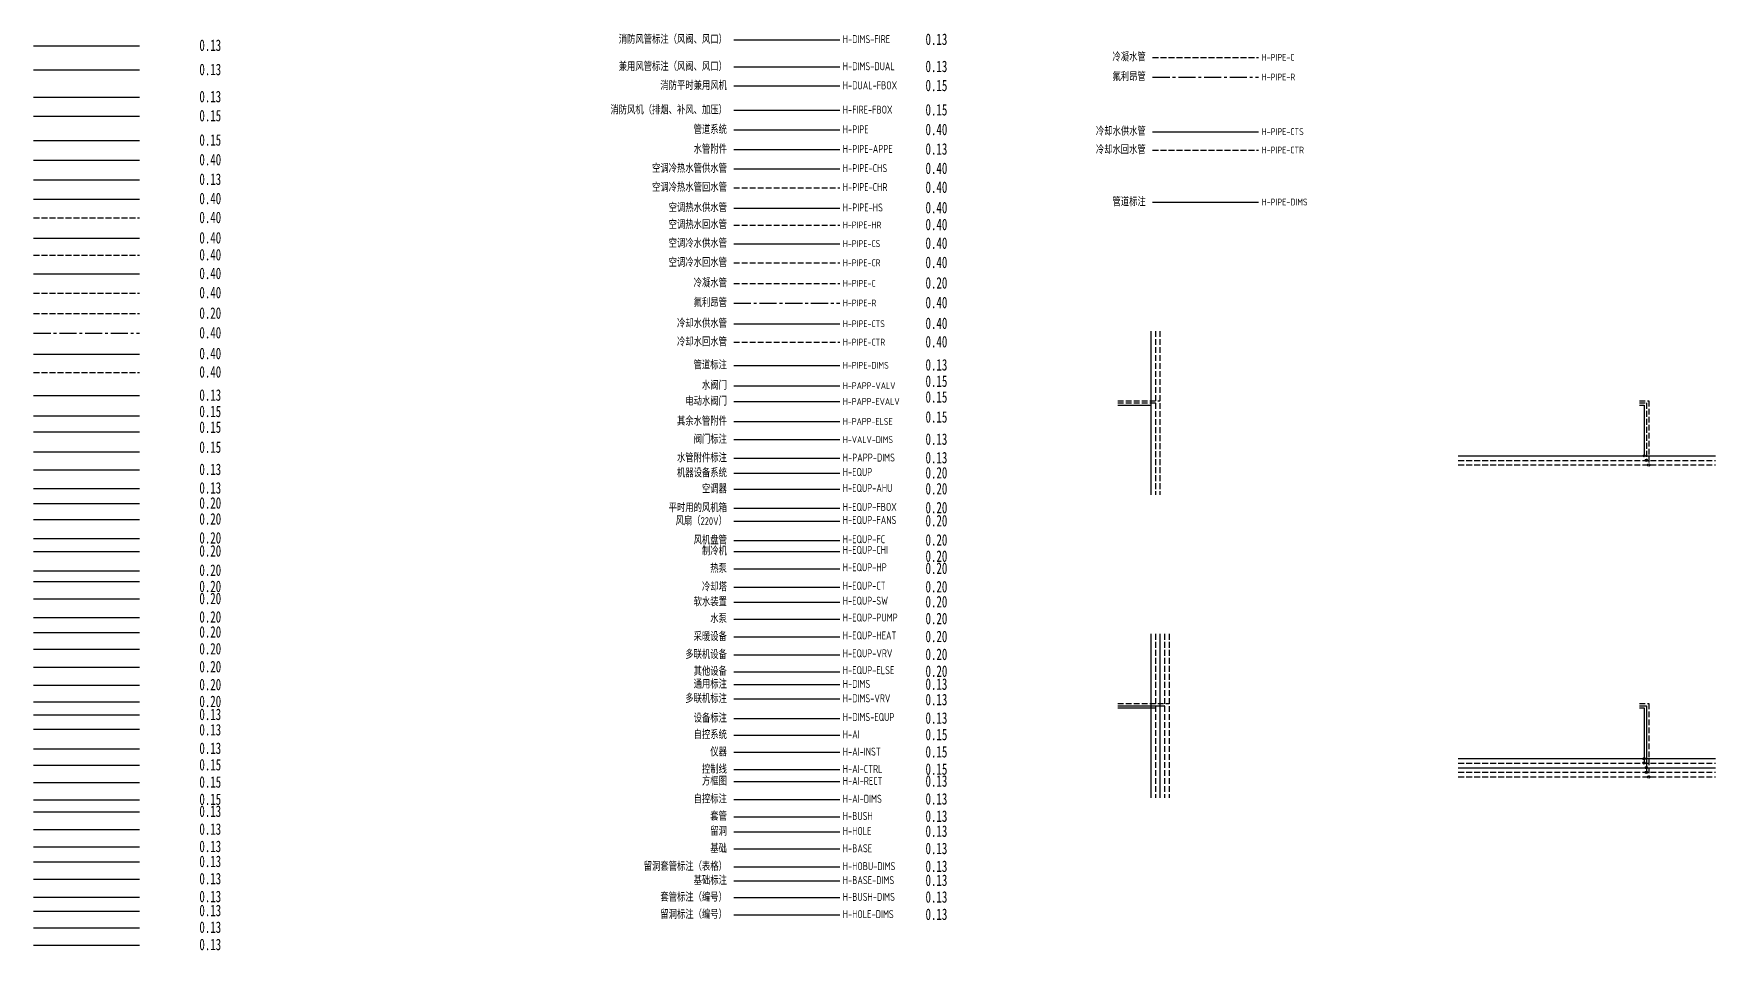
# Model space of a CAD drawing. Extents: x -671963 to 2381076, y -56129 to 1796010.
# Drawn here: x 116701 to 190268, y 28388 to 68468 of the extents above; entities that cross this region are included whole.
import ezdxf
from ezdxf.enums import TextEntityAlignment as Align

# ---------------------------------------------------------------- set-up
doc = ezdxf.new("R2010")
doc.units = 0
doc.header["$LTSCALE"] = 1000
for name, pattern in [('CENTER2', [1.125, 0.75, -0.125, 0.125, -0.125]), ('DASH', [0.35, 0.25, -0.1]), ('HIDDEN', [9.525, 6.35, -3.175])]:
    doc.linetypes.add(name, pattern=pattern)
for name, color, linetype in [('H-AI', 6, 'CONTINUOUS'), ('H-AI-CTRL', 6, 'HIDDEN'), ('H-AI-DIMS', 7, 'CONTINUOUS'), ('H-AI-INST', 6, 'CONTINUOUS'), ('H-AI-RECT', 7, 'CONTINUOUS'), ('H-BASE', 7, 'CONTINUOUS'), ('H-BASE-DIMS', 7, 'CONTINUOUS'), ('H-BUSH', 7, 'CONTINUOUS'), ('H-BUSH-DIMS', 7, 'CONTINUOUS'), ('H-DIMS', 7, 'CONTINUOUS'), ('H-DIMS-DUAL', 7, 'CONTINUOUS'), ('H-DIMS-DUCT', 7, 'CONTINUOUS'), ('H-DIMS-EQUP', 7, 'CONTINUOUS'), ('H-DIMS-FIRE', 7, 'CONTINUOUS'), ('H-DIMS-VRV', 7, 'CONTINUOUS'), ('H-DUAL-FBOX', 131, 'CONTINUOUS'), ('H-EQUP', 4, 'CONTINUOUS'), ('H-EQUP-AHU', 4, 'CONTINUOUS'), ('H-EQUP-CHI', 4, 'CONTINUOUS'), ('H-EQUP-CT', 4, 'CONTINUOUS'), ('H-EQUP-ELSE', 4, 'CONTINUOUS'), ('H-EQUP-FANS', 4, 'CONTINUOUS'), ('H-EQUP-FBOX', 4, 'CONTINUOUS'), ('H-EQUP-FC', 4, 'CONTINUOUS'), ('H-EQUP-HEAT', 4, 'CONTINUOUS'), ('H-EQUP-HP', 4, 'CONTINUOUS'), ('H-EQUP-PUMP', 4, 'CONTINUOUS'), ('H-EQUP-SW', 4, 'CONTINUOUS'), ('H-EQUP-VRV', 4, 'CONTINUOUS'), ('H-FIRE-FBOX', 161, 'CONTINUOUS'), ('H-HOBU-DIMS', 7, 'CONTINUOUS'), ('H-HOLE', 7, 'CONTINUOUS'), ('h-hole-dims', 7, 'CONTINUOUS'), ('H-PAPP-DIMS', 7, 'CONTINUOUS'), ('H-PAPP-ELSE', 3, 'CONTINUOUS'), ('h-papp-evalv', 3, 'CONTINUOUS'), ('h-papp-valv', 3, 'CONTINUOUS'), ('H-PIPE', 1, 'CONTINUOUS'), ('H-PIPE-APPE', 7, 'CONTINUOUS'), ('H-PIPE-C', 4, 'DASH'), ('H-PIPE-CHR', 1, 'DASH'), ('H-PIPE-CHS', 1, 'CONTINUOUS'), ('H-PIPE-CR', 1, 'DASH'), ('H-PIPE-CS', 1, 'CONTINUOUS'), ('H-PIPE-CTR', 1, 'DASH'), ('H-PIPE-CTS', 1, 'CONTINUOUS'), ('H-PIPE-DIMS', 7, 'CONTINUOUS'), ('H-PIPE-HR', 1, 'DASH'), ('H-PIPE-HS', 1, 'CONTINUOUS'), ('H-PIPE-R', 1, 'CENTER2'), ('H-VALV-DIMS', 7, 'CONTINUOUS')]:
    doc.layers.add(name, color=color, linetype=linetype)
doc.styles.add('TH-STYLE1', font='Stfangso_0.ttf', dxfattribs={"width": 0.7})
doc.styles.add('TH-STYLE3', font='tssdeng.shx', dxfattribs={"width": 0.8, "bigfont": 'tssdchn.shx'})

msp = doc.modelspace()

# ---------------------------------------------------------------- linework, layer by layer
at = {"layer": 'H-AI'}
for p, q in [((147327.8869, 37801.8521), (151962.881, 37801.8521)), ((116701.3536, 36481.5744), (121336.3476, 36481.5744))]:
    msp.add_line(p, q, dxfattribs=at)
at = {"layer": 'H-AI-CTRL'}
for p, q in [((147327.8869, 36290.4163), (151962.881, 36290.4163)), ((116701.3536, 34970.1387), (121336.3476, 34970.1387))]:
    msp.add_line(p, q, dxfattribs=at)
at = {"layer": 'H-AI-DIMS'}
for p, q in [((147327.8869, 34987.0777), (151962.881, 34987.0777)), ((116701.3536, 33666.8), (121336.3476, 33666.8))]:
    msp.add_line(p, q, dxfattribs=at)
at = {"layer": 'H-AI-INST'}
for p, q in [((147327.8869, 37046.1363), (151962.881, 37046.1363)), ((116701.3536, 35725.8587), (121336.3476, 35725.8587))]:
    msp.add_line(p, q, dxfattribs=at)
at = {"layer": 'H-AI-RECT'}
for p, q in [((147327.8869, 35767.9851), (151962.881, 35767.9851)), ((116701.3536, 34447.7075), (121336.3476, 34447.7075))]:
    msp.add_line(p, q, dxfattribs=at)
at = {"layer": 'H-BASE'}
for p, q in [((147327.8869, 32820.6843), (151962.881, 32820.6843)), ((116701.3536, 31500.4067), (121336.3476, 31500.4067))]:
    msp.add_line(p, q, dxfattribs=at)
at = {"layer": 'H-BASE-DIMS'}
for p, q in [((147327.8869, 31427.7508), (151962.881, 31427.7508)), ((116701.3536, 30107.4731), (121336.3476, 30107.4731))]:
    msp.add_line(p, q, dxfattribs=at)
at = {"layer": 'H-BUSH'}
for p, q in [((147327.8869, 34231.3577), (151962.881, 34231.3577)), ((116701.3536, 32911.0801), (121336.3476, 32911.0801))]:
    msp.add_line(p, q, dxfattribs=at)
at = {"layer": 'H-BUSH-DIMS'}
for p, q in [((147327.8869, 30697.2224), (151962.881, 30697.2224)), ((116701.3536, 29376.9448), (121336.3476, 29376.9448))]:
    msp.add_line(p, q, dxfattribs=at)
at = {"layer": 'H-DIMS'}
for p, q in [((147327.8869, 40009.9788), (151962.881, 40009.9788)), ((116701.3536, 38689.7011), (121336.3476, 38689.7011))]:
    msp.add_line(p, q, dxfattribs=at)
at = {"layer": 'H-DIMS-DUAL'}
for p, q in [((147327.8869, 67014.0138), (151962.881, 67014.0138)), ((116701.3536, 65693.7362), (121336.3476, 65693.7362))]:
    msp.add_line(p, q, dxfattribs=at)
at = {"layer": 'H-DIMS-DUCT'}
msp.add_line((116701.3536, 67938.1051), (121336.3476, 67938.1051), dxfattribs=at)
at = {"layer": 'H-DIMS-EQUP'}
for p, q in [((147327.8869, 38522.5642), (151962.881, 38522.5642)), ((116701.3536, 37202.2866), (121336.3476, 37202.2866))]:
    msp.add_line(p, q, dxfattribs=at)
at = {"layer": 'H-DIMS-FIRE'}
for p, q in [((147327.8869, 68199.7174), (151962.881, 68199.7174)), ((116701.3536, 66879.4398), (121336.3476, 66879.4398))]:
    msp.add_line(p, q, dxfattribs=at)
at = {"layer": 'H-DIMS-VRV'}
for p, q in [((147327.8869, 39379.0424), (151962.881, 39379.0424)), ((116701.3536, 38058.7647), (121336.3476, 38058.7647))]:
    msp.add_line(p, q, dxfattribs=at)
at = {"layer": 'H-DUAL-FBOX'}
for p, q in [((147327.8869, 66180.2167), (151962.881, 66180.2167)), ((116701.3536, 64859.9391), (121336.3476, 64859.9391))]:
    msp.add_line(p, q, dxfattribs=at)
at = {"layer": 'H-EQUP'}
for p, q in [((147327.8869, 49245.386), (151962.881, 49245.386)), ((116701.3536, 47925.1084), (121336.3476, 47925.1084))]:
    msp.add_line(p, q, dxfattribs=at)
at = {"layer": 'H-EQUP-AHU'}
for p, q in [((147327.8869, 48547.8321), (151962.881, 48547.8321)), ((116701.3536, 47227.5544), (121336.3476, 47227.5544))]:
    msp.add_line(p, q, dxfattribs=at)
at = {"layer": 'H-EQUP-CHI'}
for p, q in [((147327.8869, 45829.807), (151962.881, 45829.807)), ((116701.3536, 44509.5293), (121336.3476, 44509.5293))]:
    msp.add_line(p, q, dxfattribs=at)
at = {"layer": 'H-EQUP-CT'}
for p, q in [((147327.8869, 44264.6422), (151962.881, 44264.6422)), ((116701.3536, 42944.3646), (121336.3476, 42944.3646))]:
    msp.add_line(p, q, dxfattribs=at)
at = {"layer": 'H-EQUP-ELSE'}
for p, q in [((147327.8869, 40570.5073), (151962.881, 40570.5073)), ((116701.3536, 39250.2297), (121336.3476, 39250.2297))]:
    msp.add_line(p, q, dxfattribs=at)
at = {"layer": 'H-EQUP-FANS'}
for p, q in [((147327.8869, 47150.1822), (151962.881, 47150.1822)), ((116701.3536, 45829.9046), (121336.3476, 45829.9046))]:
    msp.add_line(p, q, dxfattribs=at)
at = {"layer": 'H-EQUP-FBOX'}
for p, q in [((147327.8869, 47720.7561), (151962.881, 47720.7561)), ((116701.3536, 46400.4785), (121336.3476, 46400.4785))]:
    msp.add_line(p, q, dxfattribs=at)
at = {"layer": 'H-EQUP-FC'}
for p, q in [((147327.8869, 46308.0444), (151962.881, 46308.0444)), ((116701.3536, 44987.7668), (121336.3476, 44987.7668))]:
    msp.add_line(p, q, dxfattribs=at)
at = {"layer": 'H-EQUP-HEAT'}
for p, q in [((147327.8869, 42089.6386), (151962.881, 42089.6386)), ((116701.3536, 40769.3609), (121336.3476, 40769.3609))]:
    msp.add_line(p, q, dxfattribs=at)
at = {"layer": 'H-EQUP-HP'}
for p, q in [((147327.8869, 45070.2393), (151962.881, 45070.2393)), ((116701.3536, 43749.9616), (121336.3476, 43749.9616))]:
    msp.add_line(p, q, dxfattribs=at)
at = {"layer": 'H-EQUP-PUMP'}
for p, q in [((147327.8869, 42872.2251), (151962.881, 42872.2251)), ((116701.3536, 41551.9475), (121336.3476, 41551.9475))]:
    msp.add_line(p, q, dxfattribs=at)
at = {"layer": 'H-EQUP-SW'}
for p, q in [((147327.8869, 43608.774), (151962.881, 43608.774)), ((116701.3536, 42288.4964), (121336.3476, 42288.4964))]:
    msp.add_line(p, q, dxfattribs=at)
at = {"layer": 'H-EQUP-VRV'}
for p, q in [((147327.8869, 41307.0562), (151962.881, 41307.0562)), ((116701.3536, 39986.7785), (121336.3476, 39986.7785))]:
    msp.add_line(p, q, dxfattribs=at)
at = {"layer": 'H-FIRE-FBOX'}
for p, q in [((147327.8869, 65116.843), (151962.881, 65116.843)), ((116701.3536, 63796.5654), (121336.3476, 63796.5654))]:
    msp.add_line(p, q, dxfattribs=at)
at = {"layer": 'H-HOBU-DIMS'}
for p, q in [((147327.8869, 32039.7769), (151962.881, 32039.7769)), ((116701.3536, 30719.4992), (121336.3476, 30719.4992))]:
    msp.add_line(p, q, dxfattribs=at)
at = {"layer": 'H-HOLE'}
for p, q in [((147327.8869, 33576.4043), (151962.881, 33576.4043)), ((116701.3536, 32256.1267), (121336.3476, 32256.1267))]:
    msp.add_line(p, q, dxfattribs=at)
at = {"layer": 'h-hole-dims'}
for p, q in [((147327.8869, 29941.5024), (151962.881, 29941.5024)), ((116701.3536, 28621.2248), (121336.3476, 28621.2248))]:
    msp.add_line(p, q, dxfattribs=at)
at = {"layer": 'H-PAPP-DIMS'}
for p, q in [((147327.8869, 49905.5722), (151962.881, 49905.5722)), ((116701.3536, 48585.2946), (121336.3476, 48585.2946))]:
    msp.add_line(p, q, dxfattribs=at)
at = {"layer": 'H-PAPP-ELSE'}
for p, q in [((147327.8869, 51508.5696), (151962.881, 51508.5696)), ((116701.3536, 50188.2919), (121336.3476, 50188.2919))]:
    msp.add_line(p, q, dxfattribs=at)
at = {"layer": 'h-papp-evalv'}
for p, q in [((147327.8869, 52381.5263), (151962.881, 52381.5263)), ((116701.3536, 51061.2487), (121336.3476, 51061.2487))]:
    msp.add_line(p, q, dxfattribs=at)
at = {"layer": 'h-papp-valv'}
for p, q in [((147327.8869, 53072.1335), (151962.881, 53072.1335)), ((116701.3536, 51751.8558), (121336.3476, 51751.8558))]:
    msp.add_line(p, q, dxfattribs=at)
at = {"layer": 'H-PIPE'}
for p, q in [((147327.8869, 64257.477), (151962.881, 64257.477)), ((116701.3536, 62937.1993), (121336.3476, 62937.1993))]:
    msp.add_line(p, q, dxfattribs=at)
at = {"layer": 'H-PIPE-APPE'}
for p, q in [((147327.8869, 63401.657), (151962.881, 63401.657)), ((116701.3536, 62081.3793), (121336.3476, 62081.3793))]:
    msp.add_line(p, q, dxfattribs=at)
at = {"layer": 'H-PIPE-C'}
for p, q in [((165650.5877, 67429.0213), (170285.5817, 67429.0213)), ((147327.8869, 57547.9106), (151962.881, 57547.9106)), ((116701.3536, 56227.633), (121336.3476, 56227.633)), ((165971.2641, 55457.6702), (165971.2641, 48300.3146)), ((164128.2953, 52421.2885), (165971.2641, 52421.2885)), ((186951.9055, 52421.2885), (187351.9055, 52421.2885)), ((187351.9055, 52421.2885), (187351.9055, 49610.1032)), ((179023.4852, 49610.1032), (190267.5083, 49610.1032)), ((166371.2641, 42220.9217), (166371.2641, 35063.5661)), ((164128.2953, 39184.5399), (166371.2641, 39184.5399)), ((186951.9055, 39184.5399), (187351.9055, 39184.5399)), ((187351.9055, 39184.5399), (187351.9055, 35973.3547)), ((179023.4852, 35973.3547), (190267.5083, 35973.3547))]:
    msp.add_line(p, q, dxfattribs=at)
at = {"layer": 'H-PIPE-CHR'}
for p, q in [((147327.8869, 61730.1995), (151962.881, 61730.1995)), ((116701.3536, 60409.9218), (121336.3476, 60409.9218)), ((165771.2641, 55457.6702), (165771.2641, 48300.3146)), ((164128.2953, 52321.2885), (165771.2641, 52321.2885)), ((186951.9055, 52321.2885), (187251.9055, 52321.2885)), ((187251.9055, 52321.2885), (187251.9055, 49810.1032)), ((179023.4852, 49810.1032), (190267.5083, 49810.1032))]:
    msp.add_line(p, q, dxfattribs=at)
at = {"layer": 'H-PIPE-CHS'}
for p, q in [((147327.8869, 62558.4886), (151962.881, 62558.4886)), ((116701.3536, 61238.2109), (121336.3476, 61238.2109)), ((165571.2641, 55457.6702), (165571.2641, 48300.3146)), ((164128.2953, 52221.2885), (165571.2641, 52221.2885)), ((186951.9055, 52221.2885), (187151.9055, 52221.2885)), ((187151.9055, 52221.2885), (187151.9055, 50010.1032)), ((179023.4852, 50010.1032), (190267.5083, 50010.1032))]:
    msp.add_line(p, q, dxfattribs=at)
at = {"layer": 'H-PIPE-CR'}
for p, q in [((147327.8869, 58444.9542), (151962.881, 58444.9542)), ((116701.3536, 57124.6765), (121336.3476, 57124.6765)), ((165771.2641, 42220.9217), (165771.2641, 35063.5661)), ((179023.4852, 36573.3547), (190267.5083, 36573.3547))]:
    msp.add_line(p, q, dxfattribs=at)
at = {"layer": 'H-PIPE-CS'}
for p, q in [((147327.8869, 59285.3078), (151962.881, 59285.3078)), ((116701.3536, 57965.0302), (121336.3476, 57965.0302)), ((165571.2641, 42220.9217), (165571.2641, 35063.5661)), ((164128.2953, 38984.5399), (165771.2641, 38984.5399)), ((186951.9055, 38984.5399), (187151.9055, 38984.5399)), ((187151.9055, 38984.5399), (187151.9055, 36573.3547)), ((179023.4852, 36773.3547), (190267.5083, 36773.3547))]:
    msp.add_line(p, q, dxfattribs=at)
at = {"layer": 'H-PIPE-CTR'}
for p, q in [((165650.5877, 63375.5504), (170285.5817, 63375.5504)), ((147327.8869, 54975.9397), (151962.881, 54975.9397)), ((116701.3536, 53655.6621), (121336.3476, 53655.6621))]:
    msp.add_line(p, q, dxfattribs=at)
at = {"layer": 'H-PIPE-CTS'}
for p, q in [((165650.5877, 64181.4808), (170285.5817, 64181.4808)), ((147327.8869, 55781.8701), (151962.881, 55781.8701)), ((116701.3536, 54461.5924), (121336.3476, 54461.5924))]:
    msp.add_line(p, q, dxfattribs=at)
at = {"layer": 'H-PIPE-DIMS'}
for p, q in [((165650.5877, 61101.0248), (170285.5817, 61101.0248)), ((147327.8869, 53964.4141), (151962.881, 53964.4141)), ((116701.3536, 52644.1364), (121336.3476, 52644.1364))]:
    msp.add_line(p, q, dxfattribs=at)
at = {"layer": 'H-PIPE-DIMS', "const_width": 25}
for points in [[(165558.7641, 52221.2885, 1), (165583.7641, 52221.2885, 1)], [(165758.7641, 52321.2885, 1), (165783.7641, 52321.2885, 1)], [(165958.7641, 52421.2885, 1), (165983.7641, 52421.2885, 1)], [(165558.7641, 38984.5399, 1), (165583.7641, 38984.5399, 1)], [(165758.7641, 38984.5399, 1), (165783.7641, 38984.5399, 1)], [(165958.7641, 39084.5399, 1), (165983.7641, 39084.5399, 1)], [(166158.7641, 39084.5399, 1), (166183.7641, 39084.5399, 1)], [(166358.7641, 39184.5399, 1), (166383.7641, 39184.5399, 1)]]:
    msp.add_lwpolyline(points, format="xyb", close=True, dxfattribs=at)
at = {"layer": 'H-PIPE-DIMS'}
for centre in [(187151.9055, 50010.1032), (187251.9055, 49810.1032), (187351.9055, 49610.1032), (187151.9055, 36773.3547), (187151.9055, 36573.3547), (187251.9055, 36373.3547), (187251.9055, 36173.3547), (187351.9055, 35973.3547)]:
    msp.add_circle(centre, 50, dxfattribs=at)
at = {"layer": 'H-PIPE-HR'}
for p, q in [((147327.8869, 60100.9448), (151962.881, 60100.9448)), ((116701.3536, 58780.6672), (121336.3476, 58780.6672)), ((166171.2641, 42220.9217), (166171.2641, 35063.5661)), ((179023.4852, 36173.3547), (190267.5083, 36173.3547))]:
    msp.add_line(p, q, dxfattribs=at)
at = {"layer": 'H-PIPE-HS'}
for p, q in [((147327.8869, 60840.2278), (151962.881, 60840.2278)), ((116701.3536, 59519.9501), (121336.3476, 59519.9501)), ((165971.2641, 42220.9217), (165971.2641, 35063.5661)), ((164128.2953, 39084.5399), (166171.2641, 39084.5399)), ((186951.9055, 39084.5399), (187251.9055, 39084.5399)), ((187251.9055, 39084.5399), (187251.9055, 36173.3547)), ((179023.4852, 36373.3547), (190267.5083, 36373.3547))]:
    msp.add_line(p, q, dxfattribs=at)
at = {"layer": 'H-PIPE-R'}
for p, q in [((165650.5877, 66569.5425), (170285.5817, 66569.5425)), ((147327.8869, 56688.4318), (151962.881, 56688.4318)), ((116701.3536, 55368.1542), (121336.3476, 55368.1542))]:
    msp.add_line(p, q, dxfattribs=at)
at = {"layer": 'H-VALV-DIMS'}
for p, q in [((147327.8869, 50716.7009), (151962.881, 50716.7009)), ((116701.3536, 49396.4232), (121336.3476, 49396.4232))]:
    msp.add_line(p, q, dxfattribs=at)

# ---------------------------------------------------------------- texts
at = {"layer": 'H-AI', "style": 'TH-STYLE3', "width": 0.8}
msp.add_text('自控系统', height=350, dxfattribs=at).set_placement((147028.6709, 37631.1983), align=Align.RIGHT)
msp.add_text('H-AI', height=350, dxfattribs=at).set_placement((152096.1088, 37655.832))
at = {"layer": 'H-AI-CTRL', "style": 'TH-STYLE3', "width": 0.8}
msp.add_text('控制线', height=350, dxfattribs=at).set_placement((147028.6709, 36119.7625), align=Align.RIGHT)
msp.add_text('H-AI-CTRL', height=350, dxfattribs=at).set_placement((152096.1088, 36144.3963))
at = {"layer": 'H-AI-DIMS', "style": 'TH-STYLE3', "width": 0.8}
msp.add_text('自控标注', height=350, dxfattribs=at).set_placement((147028.6709, 34816.4239), align=Align.RIGHT)
msp.add_text('H-AI-DIMS', height=350, dxfattribs=at).set_placement((152096.1088, 34841.0577))
at = {"layer": 'H-AI-INST', "style": 'TH-STYLE3', "width": 0.8}
msp.add_text('仪器', height=350, dxfattribs=at).set_placement((147028.6709, 36875.4825), align=Align.RIGHT)
msp.add_text('H-AI-INST', height=350, dxfattribs=at).set_placement((152096.1088, 36900.1163))
at = {"layer": 'H-AI-RECT', "style": 'TH-STYLE3', "width": 0.8}
msp.add_text('方框图', height=350, dxfattribs=at).set_placement((147028.6709, 35597.3313), align=Align.RIGHT)
msp.add_text('H-AI-RECT', height=350, dxfattribs=at).set_placement((152096.1088, 35621.9651))
at = {"layer": 'H-BASE', "style": 'TH-STYLE3', "width": 0.8}
msp.add_text('基础', height=350, dxfattribs=at).set_placement((147028.6709, 32650.0305), align=Align.RIGHT)
msp.add_text('H-BASE', height=350, dxfattribs=at).set_placement((152096.1088, 32674.6643))
at = {"layer": 'H-BASE-DIMS', "style": 'TH-STYLE3', "width": 0.8}
msp.add_text('基础标注', height=350, dxfattribs=at).set_placement((147028.6709, 31257.097), align=Align.RIGHT)
msp.add_text('H-BASE-DIMS', height=350, dxfattribs=at).set_placement((152096.1088, 31281.7307))
at = {"layer": 'H-BUSH', "style": 'TH-STYLE3', "width": 0.8}
msp.add_text('套管', height=350, dxfattribs=at).set_placement((147028.6709, 34060.7039), align=Align.RIGHT)
msp.add_text('H-BUSH', height=350, dxfattribs=at).set_placement((152096.1088, 34085.3377))
at = {"layer": 'H-BUSH-DIMS', "style": 'TH-STYLE3', "width": 0.8}
msp.add_text('套管标注（编号）', height=350, dxfattribs=at).set_placement((147028.6709, 30526.5686), align=Align.RIGHT)
msp.add_text('H-BUSH-DIMS', height=350, dxfattribs=at).set_placement((152096.1088, 30551.2024))
at = {"layer": 'H-DIMS', "style": 'TH-STYLE3', "width": 0.8}
msp.add_text('通用标注', height=350, dxfattribs=at).set_placement((147028.6709, 39839.325), align=Align.RIGHT)
msp.add_text('H-DIMS', height=350, dxfattribs=at).set_placement((152096.1088, 39863.9587))
at = {"layer": 'H-DIMS', "char_height": 500, "attachment_point": 9, "style": 'TH-STYLE1'}
for s, insert in [('0.13', (156669.657, 67966.4538, 0)), ('0.13', (124904.4239, 67704.8414, 0)), ('0.13', (124904.4239, 66646.1761, 0)), ('0.13', (156669.657, 66780.7501, 0)), ('0.15', (156669.657, 65946.9531, 0)), ('0.13', (124904.4239, 65460.4725, 0)), ('0.15', (124904.4239, 64626.6754, 0)), ('0.15', (156669.657, 64883.5793, 0)), ('0.15', (124904.4239, 63563.3017, 0)), ('0.40', (156669.657, 64024.2133, 0)), ('0.13', (156669.657, 63168.3933, 0)), ('0.40', (124904.4239, 62703.9356, 0)), ('0.40', (156669.657, 62325.2249, 0)), ('0.13', (124904.4239, 61848.1156, 0)), ('0.40', (156669.657, 61496.9358, 0)), ('0.40', (124904.4239, 61004.9473, 0)), ('0.40', (156669.657, 60606.9641, 0)), ('0.40', (124904.4239, 60176.6581, 0)), ('0.40', (156669.657, 59867.6811, 0)), ('0.40', (124904.4239, 59286.6865, 0)), ('0.40', (124904.4239, 58547.4035, 0)), ('0.40', (156669.657, 59052.0442, 0)), ('0.40', (124904.4239, 57731.7665, 0)), ('0.40', (156669.657, 58211.6905, 0)), ('0.40', (124904.4239, 56891.4128, 0)), ('0.20', (156669.657, 57314.647, 0)), ('0.40', (156669.657, 56455.1682, 0)), ('0.20', (124904.4239, 55994.3693, 0)), ('0.40', (156669.657, 55548.6064, 0)), ('0.40', (124904.4239, 55134.8905, 0)), ('0.40', (156669.657, 54742.6761, 0)), ('0.40', (124904.4239, 54228.3287, 0)), ('0.40', (124904.4239, 53422.3984, 0)), ('0.13', (156669.657, 53731.1504, 0)), ('0.15', (156669.657, 53016.4399, 0)), ('0.13', (124904.4239, 52410.8728, 0)), ('0.15', (156669.657, 52325.8327, 0)), ('0.15', (124904.4239, 51696.1622, 0)), ('0.15', (124904.4239, 51005.5551, 0)), ('0.15', (156669.657, 51452.876, 0)), ('0.13', (156669.657, 50483.4372, 0)), ('0.15', (124904.4239, 50132.5983, 0)), ('0.13', (156669.657, 49672.3085, 0)), ('0.13', (124904.4239, 49163.1595, 0)), ('0.20', (156669.657, 49012.1224, 0)), ('0.13', (124904.4239, 48352.0309, 0)), ('0.20', (156669.657, 48314.5684, 0)), ('0.20', (124904.4239, 47691.8447, 0)), ('0.20', (156669.657, 47487.4925, 0)), ('0.20', (124904.4239, 46994.2908, 0)), ('0.20', (156669.657, 46916.9185, 0)), ('0.20', (124904.4239, 46167.2148, 0)), ('0.20', (156669.657, 46074.7808, 0)), ('0.20', (124904.4239, 45596.6409, 0)), ('0.20', (156669.657, 45364.8248, 0)), ('0.20', (124904.4239, 44754.5031, 0)), ('0.20', (156669.657, 44836.9756, 0)), ('0.20', (124904.4239, 44044.5471, 0)), ('0.20', (156669.657, 44031.3786, 0)), ('0.20', (124904.4239, 43516.6979, 0)), ('0.20', (156669.657, 43375.5103, 0)), ('0.20', (124904.4239, 42711.1009, 0)), ('0.20', (156669.657, 42638.9615, 0)), ('0.20', (124904.4239, 42055.2327, 0)), ('0.20', (156669.657, 41856.3749, 0)), ('0.20', (124904.4239, 41318.6838, 0)), ('0.20', (156669.657, 41073.7925, 0)), ('0.20', (124904.4239, 40536.0972, 0)), ('0.20', (156669.657, 40337.2436, 0)), ('0.20', (124904.4239, 39753.5149, 0)), ('0.13', (156669.657, 39770.7836, 0)), ('0.20', (124904.4239, 39016.966, 0)), ('0.13', (156669.657, 39096.2919, 0)), ('0.13', (124904.4239, 38450.5059, 0)), ('0.13', (124904.4239, 37776.0143, 0)), ('0.13', (156669.657, 38289.3005, 0)), ('0.15', (156669.657, 37568.5884, 0)), ('0.13', (124904.4239, 36969.0229, 0)), ('0.15', (156669.657, 36812.8726, 0)), ('0.15', (124904.4239, 36248.3108, 0)), ('0.15', (156669.657, 36057.1526, 0)), ('0.15', (124904.4239, 35492.595, 0)), ('0.13', (156669.657, 35534.7215, 0)), ('0.15', (124904.4239, 34736.875, 0)), ('0.13', (124904.4239, 34214.4438, 0)), ('0.13', (156669.657, 34753.814, 0)), ('0.13', (124904.4239, 33433.5364, 0)), ('0.13', (156669.657, 33998.094, 0)), ('0.13', (156669.657, 33343.1406, 0)), ('0.13', (124904.4239, 32677.8164, 0)), ('0.13', (124904.4239, 32022.863, 0)), ('0.13', (156669.657, 32587.4206, 0)), ('0.13', (124904.4239, 31267.143, 0)), ('0.13', (156669.657, 31806.5132, 0)), ('0.13', (156669.657, 31194.4871, 0)), ('0.13', (124904.4239, 30486.2356, 0)), ('0.13', (156669.657, 30463.9588, 0)), ('0.13', (124904.4239, 29874.2095, 0)), ('0.13', (156669.657, 29708.2388, 0)), ('0.13', (124904.4239, 29143.6811, 0)), ('0.13', (124904.4239, 28387.9611, 0))]:
    msp.add_mtext(s, dxfattribs=dict(at, insert=insert))
at = {"layer": 'H-DIMS-DUAL', "style": 'TH-STYLE3', "width": 0.8}
msp.add_text('兼用风管标注（风阀、风口）', height=350, dxfattribs=at).set_placement((147028.6709, 66843.36), align=Align.RIGHT)
msp.add_text('H-DIMS-DUAL', height=350, dxfattribs=at).set_placement((152096.1088, 66867.9938))
at = {"layer": 'H-DIMS-EQUP', "style": 'TH-STYLE3', "width": 0.8}
msp.add_text('设备标注', height=350, dxfattribs=at).set_placement((147028.6709, 38351.9104), align=Align.RIGHT)
msp.add_text('H-DIMS-EQUP', height=350, dxfattribs=at).set_placement((152096.1088, 38415.0057))
at = {"layer": 'H-DIMS-FIRE', "style": 'TH-STYLE3', "width": 0.8}
msp.add_text('消防风管标注（风阀、风口）', height=350, dxfattribs=at).set_placement((147028.6709, 68029.0636), align=Align.RIGHT)
msp.add_text('H-DIMS-FIRE', height=350, dxfattribs=at).set_placement((152096.1088, 68053.6974))
at = {"layer": 'H-DIMS-VRV', "style": 'TH-STYLE3', "width": 0.8}
msp.add_text('多联机标注', height=350, dxfattribs=at).set_placement((147028.6709, 39208.3886), align=Align.RIGHT)
msp.add_text('H-DIMS-VRV', height=350, dxfattribs=at).set_placement((152096.1088, 39233.0223))
at = {"layer": 'H-DUAL-FBOX', "style": 'TH-STYLE3', "width": 0.8}
msp.add_text('消防平时兼用风机', height=350, dxfattribs=at).set_placement((147028.6709, 66009.5629), align=Align.RIGHT)
msp.add_text('H-DUAL-FBOX', height=350, dxfattribs=at).set_placement((152096.1088, 66034.1967))
at = {"layer": 'H-EQUP', "style": 'TH-STYLE3', "width": 0.8}
msp.add_text('机器设备系统', height=350, dxfattribs=at).set_placement((147028.6709, 49074.7322), align=Align.RIGHT)
msp.add_text('H-EQUP', height=350, dxfattribs=at).set_placement((152096.1088, 49126.2891))
at = {"layer": 'H-EQUP-AHU', "style": 'TH-STYLE3', "width": 0.8}
msp.add_text('空调器', height=350, dxfattribs=at).set_placement((147028.6709, 48377.1783), align=Align.RIGHT)
msp.add_text('H-EQUP-AHU', height=350, dxfattribs=at).set_placement((152096.1088, 48428.7351))
at = {"layer": 'H-EQUP-CHI', "style": 'TH-STYLE3', "width": 0.8}
msp.add_text('制冷机', height=350, dxfattribs=at).set_placement((147028.6709, 45659.1532), align=Align.RIGHT)
msp.add_text('H-EQUP-CHI', height=350, dxfattribs=at).set_placement((152096.1088, 45722.2485))
at = {"layer": 'H-EQUP-CT', "style": 'TH-STYLE3', "width": 0.8}
msp.add_text('冷却塔', height=350, dxfattribs=at).set_placement((147028.6709, 44093.9884), align=Align.RIGHT)
msp.add_text('H-EQUP-CT', height=350, dxfattribs=at).set_placement((152096.1088, 44157.0837))
at = {"layer": 'H-EQUP-ELSE', "style": 'TH-STYLE3', "width": 0.8}
msp.add_text('其他设备', height=350, dxfattribs=at).set_placement((147028.6709, 40399.8535), align=Align.RIGHT)
msp.add_text('H-EQUP-ELSE', height=350, dxfattribs=at).set_placement((152096.1088, 40462.9488))
at = {"layer": 'H-EQUP-FANS', "style": 'TH-STYLE3', "width": 0.8}
msp.add_text('风扇（220V）', height=350, dxfattribs=at).set_placement((147028.6709, 46979.5284), align=Align.RIGHT)
msp.add_text('H-EQUP-FANS', height=350, dxfattribs=at).set_placement((152096.1088, 47031.0852))
at = {"layer": 'H-EQUP-FBOX', "style": 'TH-STYLE3', "width": 0.8}
msp.add_text('平时用的风机箱', height=350, dxfattribs=at).set_placement((147028.6709, 47550.1023), align=Align.RIGHT)
msp.add_text('H-EQUP-FBOX', height=350, dxfattribs=at).set_placement((152096.1088, 47601.6592))
at = {"layer": 'H-EQUP-FC', "style": 'TH-STYLE3', "width": 0.8}
msp.add_text('风机盘管', height=350, dxfattribs=at).set_placement((147028.6709, 46137.3906), align=Align.RIGHT)
msp.add_text('H-EQUP-FC', height=350, dxfattribs=at).set_placement((152096.1088, 46188.9475))
at = {"layer": 'H-EQUP-HEAT', "style": 'TH-STYLE3', "width": 0.8}
msp.add_text('采暖设备', height=350, dxfattribs=at).set_placement((147028.6709, 41918.9847), align=Align.RIGHT)
msp.add_text('H-EQUP-HEAT', height=350, dxfattribs=at).set_placement((152096.1088, 41982.0801))
at = {"layer": 'H-EQUP-HP', "style": 'TH-STYLE3', "width": 0.8}
msp.add_text('热泵', height=350, dxfattribs=at).set_placement((147028.6709, 44899.5855), align=Align.RIGHT)
msp.add_text('H-EQUP-HP', height=350, dxfattribs=at).set_placement((152096.1088, 44962.6808))
at = {"layer": 'H-EQUP-PUMP', "style": 'TH-STYLE3', "width": 0.8}
msp.add_text('水泵', height=350, dxfattribs=at).set_placement((147028.6709, 42701.5713), align=Align.RIGHT)
msp.add_text('H-EQUP-PUMP', height=350, dxfattribs=at).set_placement((152096.1088, 42764.6666))
at = {"layer": 'H-EQUP-SW', "style": 'TH-STYLE3', "width": 0.8}
msp.add_text('软水装置', height=350, dxfattribs=at).set_placement((147028.6709, 43438.1202), align=Align.RIGHT)
msp.add_text('H-EQUP-SW', height=350, dxfattribs=at).set_placement((152096.1088, 43501.2155))
at = {"layer": 'H-EQUP-VRV', "style": 'TH-STYLE3', "width": 0.8}
msp.add_text('多联机设备', height=350, dxfattribs=at).set_placement((147028.6709, 41136.4024), align=Align.RIGHT)
msp.add_text('H-EQUP-VRV', height=350, dxfattribs=at).set_placement((152096.1088, 41199.4977))
at = {"layer": 'H-FIRE-FBOX', "style": 'TH-STYLE3', "width": 0.8}
msp.add_text('消防风机（排烟、补风、加压）', height=350, dxfattribs=at).set_placement((147028.6709, 64946.1892), align=Align.RIGHT)
msp.add_text('H-FIRE-FBOX', height=350, dxfattribs=at).set_placement((152096.1088, 64970.823))
at = {"layer": 'H-HOBU-DIMS', "style": 'TH-STYLE3', "width": 0.8}
msp.add_text('留洞套管标注（表格）', height=350, dxfattribs=at).set_placement((147028.6709, 31869.1231), align=Align.RIGHT)
msp.add_text('H-HOBU-DIMS', height=350, dxfattribs=at).set_placement((152096.1088, 31893.7568))
at = {"layer": 'H-HOLE', "style": 'TH-STYLE3', "width": 0.8}
msp.add_text('留洞', height=350, dxfattribs=at).set_placement((147028.6709, 33405.7505), align=Align.RIGHT)
msp.add_text('H-HOLE', height=350, dxfattribs=at).set_placement((152096.1088, 33430.3843))
at = {"layer": 'h-hole-dims', "style": 'TH-STYLE3', "width": 0.8}
msp.add_text('留洞标注（编号）', height=350, dxfattribs=at).set_placement((147028.6709, 29770.8486), align=Align.RIGHT)
msp.add_text('H-HOLE-DIMS', height=350, dxfattribs=at).set_placement((152096.1088, 29795.4824))
at = {"layer": 'H-PAPP-DIMS', "style": 'TH-STYLE3', "width": 0.8}
msp.add_text('水管附件标注', height=350, dxfattribs=at).set_placement((147028.6709, 49734.9184), align=Align.RIGHT)
msp.add_text('H-PAPP-DIMS', height=350, dxfattribs=at).set_placement((152096.1088, 49759.5522))
at = {"layer": 'H-PAPP-ELSE', "style": 'TH-STYLE3', "width": 0.8}
msp.add_text('其余水管附件', height=350, dxfattribs=at).set_placement((147028.6709, 51337.9158), align=Align.RIGHT)
msp.add_text('H-PAPP-ELSE', height=300, dxfattribs=at).set_placement((152096.1088, 51362.5495))
at = {"layer": 'h-papp-evalv', "style": 'TH-STYLE3', "width": 0.8}
msp.add_text('电动水阀门', height=350, dxfattribs=at).set_placement((147028.6709, 52210.8725), align=Align.RIGHT)
msp.add_text('H-PAPP-EVALV', height=300, dxfattribs=at).set_placement((152096.1088, 52235.5063))
at = {"layer": 'h-papp-valv', "style": 'TH-STYLE3', "width": 0.8}
msp.add_text('水阀门', height=350, dxfattribs=at).set_placement((147028.6709, 52901.4797), align=Align.RIGHT)
msp.add_text('H-PAPP-VALV', height=300, dxfattribs=at).set_placement((152096.1088, 52926.1134))
at = {"layer": 'H-PIPE', "style": 'TH-STYLE3', "width": 0.8}
msp.add_text('管道系统', height=350, dxfattribs=at).set_placement((147028.6709, 64086.8232), align=Align.RIGHT)
msp.add_text('H-PIPE', height=350, dxfattribs=at).set_placement((152096.1088, 64111.4569))
at = {"layer": 'H-PIPE-APPE', "style": 'TH-STYLE3', "width": 0.8}
msp.add_text('水管附件', height=350, dxfattribs=at).set_placement((147028.6709, 63231.0032), align=Align.RIGHT)
msp.add_text('H-PIPE-APPE', height=350, dxfattribs=at).set_placement((152096.1088, 63255.6369))
at = {"layer": 'H-PIPE-C', "style": 'TH-STYLE3', "width": 0.8}
for p in [(165351.3717, 67258.3675), (147028.6709, 57377.2568)]:
    msp.add_text('冷凝水管', height=350, dxfattribs=at).set_placement(p, align=Align.RIGHT)
for p in [(170418.8096, 67283.0013), (152096.1088, 57401.8906)]:
    msp.add_text('H-PIPE-C', height=300, dxfattribs=at).set_placement(p)
at = {"layer": 'H-PIPE-CHR', "style": 'TH-STYLE3', "width": 0.8}
msp.add_text('空调冷热水管回水管', height=350, dxfattribs=at).set_placement((147028.6709, 61559.5456), align=Align.RIGHT)
msp.add_text('H-PIPE-CHR', height=350, dxfattribs=at).set_placement((152096.1088, 61584.1794))
at = {"layer": 'H-PIPE-CHS', "style": 'TH-STYLE3', "width": 0.8}
msp.add_text('空调冷热水管供水管', height=350, dxfattribs=at).set_placement((147028.6709, 62387.8348), align=Align.RIGHT)
msp.add_text('H-PIPE-CHS', height=350, dxfattribs=at).set_placement((152096.1088, 62412.4685))
at = {"layer": 'H-PIPE-CR', "style": 'TH-STYLE3', "width": 0.8}
msp.add_text('空调冷水回水管', height=350, dxfattribs=at).set_placement((147028.6709, 58274.3003), align=Align.RIGHT)
msp.add_text('H-PIPE-CR', height=300, dxfattribs=at).set_placement((152096.1088, 58298.9341))
at = {"layer": 'H-PIPE-CS', "style": 'TH-STYLE3', "width": 0.8}
msp.add_text('空调冷水供水管', height=350, dxfattribs=at).set_placement((147028.6709, 59114.654), align=Align.RIGHT)
msp.add_text('H-PIPE-CS', height=300, dxfattribs=at).set_placement((152096.1088, 59139.2878))
at = {"layer": 'H-PIPE-CTR', "style": 'TH-STYLE3', "width": 0.8}
for p in [(165351.3717, 63204.8966), (147028.6709, 54805.2859)]:
    msp.add_text('冷却水回水管', height=350, dxfattribs=at).set_placement(p, align=Align.RIGHT)
for p in [(170418.8096, 63229.5304), (152096.1088, 54829.9197)]:
    msp.add_text('H-PIPE-CTR', height=300, dxfattribs=at).set_placement(p)
at = {"layer": 'H-PIPE-CTS', "style": 'TH-STYLE3', "width": 0.8}
for p in [(165351.3717, 64010.827), (147028.6709, 55611.2163)]:
    msp.add_text('冷却水供水管', height=350, dxfattribs=at).set_placement(p, align=Align.RIGHT)
for p in [(170418.8096, 64035.4607), (152096.1088, 55635.85)]:
    msp.add_text('H-PIPE-CTS', height=300, dxfattribs=at).set_placement(p)
at = {"layer": 'H-PIPE-DIMS', "style": 'TH-STYLE3', "width": 0.8}
for p in [(165351.3717, 60930.371), (147028.6709, 53793.7603)]:
    msp.add_text('管道标注', height=350, dxfattribs=at).set_placement(p, align=Align.RIGHT)
for p in [(170418.8096, 60955.0048), (152096.1088, 53818.394)]:
    msp.add_text('H-PIPE-DIMS', height=300, dxfattribs=at).set_placement(p)
at = {"layer": 'H-PIPE-HR', "style": 'TH-STYLE3', "width": 0.8}
msp.add_text('空调热水回水管', height=350, dxfattribs=at).set_placement((147028.6709, 59930.291), align=Align.RIGHT)
msp.add_text('H-PIPE-HR', height=300, dxfattribs=at).set_placement((152096.1088, 59954.9248))
at = {"layer": 'H-PIPE-HS', "style": 'TH-STYLE3', "width": 0.8}
msp.add_text('空调热水供水管', height=350, dxfattribs=at).set_placement((147028.6709, 60669.574), align=Align.RIGHT)
msp.add_text('H-PIPE-HS', height=350, dxfattribs=at).set_placement((152096.1088, 60694.2077))
at = {"layer": 'H-PIPE-R', "style": 'TH-STYLE3', "width": 0.8}
for p in [(165351.3717, 66398.8887), (147028.6709, 56517.778)]:
    msp.add_text('氟利昂管', height=350, dxfattribs=at).set_placement(p, align=Align.RIGHT)
for p in [(170418.8096, 66423.5225), (152096.1088, 56542.4118)]:
    msp.add_text('H-PIPE-R', height=300, dxfattribs=at).set_placement(p)
at = {"layer": 'H-VALV-DIMS', "style": 'TH-STYLE3', "width": 0.8}
msp.add_text('阀门标注', height=350, dxfattribs=at).set_placement((147028.6709, 50546.0471), align=Align.RIGHT)
msp.add_text('H-VALV-DIMS', height=300, dxfattribs=at).set_placement((152096.1088, 50570.6808))

doc.saveas('drawing.dxf')
